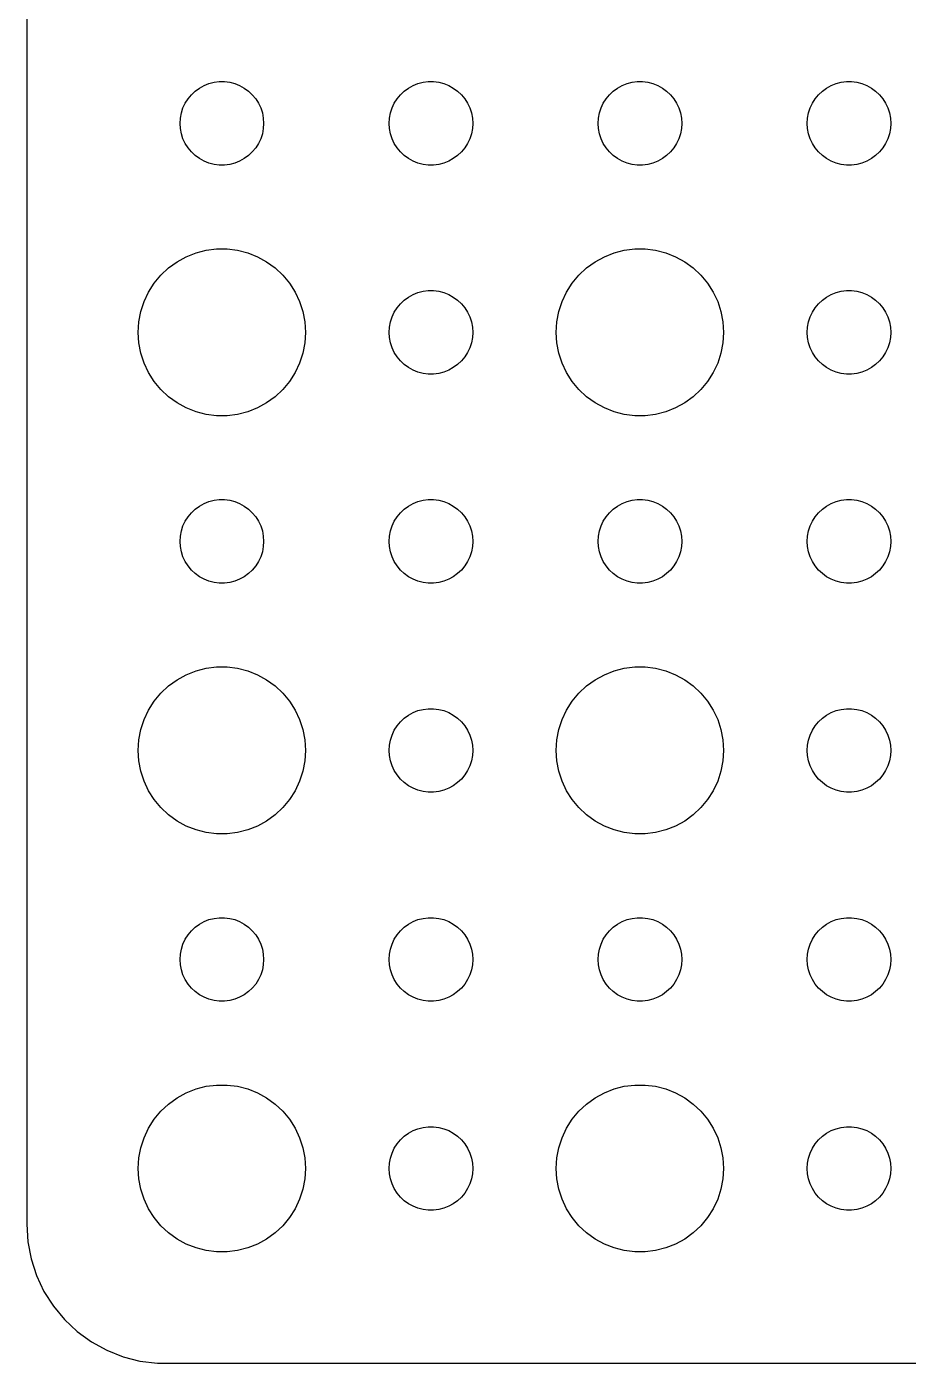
# Model space of a CAD drawing. Header units: metres. Extents: x -134 to 134, y 518 to 1078.
# Drawn here: x -134.5 to -102.87, y 860.01 to 907.97 of the extents above; entities that cross this region are included whole.
import ezdxf

# ---------------------------------------------------------------- set-up
doc = ezdxf.new("R2010")
doc.units = ezdxf.units.M

msp = doc.modelspace()

# ---------------------------------------------------------------- linework, layer by layer
for p, q in [((-134.5, 959), (-134.5, 865)), ((-128.139, 905.857), (-127.964, 905.927)), ((-127.964, 905.927), (-127.781, 905.973)), ((-127.781, 905.973), (-127.594, 905.997)), ((-127.594, 905.997), (-127.406, 905.997)), ((-127.406, 905.997), (-127.219, 905.973)), ((-127.219, 905.973), (-127.036, 905.927)), ((-127.036, 905.927), (-126.861, 905.857)), ((-120.639, 905.857), (-120.464, 905.927)), ((-120.464, 905.927), (-120.281, 905.973)), ((-120.281, 905.973), (-120.094, 905.997)), ((-120.094, 905.997), (-119.906, 905.997)), ((-119.906, 905.997), (-119.719, 905.973)), ((-119.719, 905.973), (-119.536, 905.927)), ((-119.536, 905.927), (-119.361, 905.857)), ((-113.139, 905.857), (-112.964, 905.927)), ((-112.964, 905.927), (-112.781, 905.973)), ((-112.781, 905.973), (-112.594, 905.997)), ((-112.594, 905.997), (-112.406, 905.997)), ((-112.406, 905.997), (-112.219, 905.973)), ((-112.219, 905.973), (-112.036, 905.927)), ((-112.036, 905.927), (-111.861, 905.857)), ((-105.639, 905.857), (-105.464, 905.927)), ((-105.464, 905.927), (-105.281, 905.973)), ((-105.281, 905.973), (-105.094, 905.997)), ((-105.094, 905.997), (-104.906, 905.997)), ((-104.906, 905.997), (-104.719, 905.973)), ((-104.719, 905.973), (-104.536, 905.927)), ((-104.536, 905.927), (-104.361, 905.857)), ((-128.714, 905.382), (-128.593, 905.527)), ((-128.593, 905.527), (-128.456, 905.656)), ((-128.456, 905.656), (-128.304, 905.766)), ((-128.304, 905.766), (-128.139, 905.857)), ((-126.861, 905.857), (-126.696, 905.766)), ((-126.696, 905.766), (-126.544, 905.656)), ((-126.544, 905.656), (-126.407, 905.527)), ((-126.407, 905.527), (-126.286, 905.382)), ((-121.214, 905.382), (-121.093, 905.527)), ((-121.093, 905.527), (-120.956, 905.656)), ((-120.956, 905.656), (-120.804, 905.766)), ((-120.804, 905.766), (-120.639, 905.857)), ((-119.361, 905.857), (-119.196, 905.766)), ((-119.196, 905.766), (-119.044, 905.656)), ((-119.044, 905.656), (-118.907, 905.527)), ((-118.907, 905.527), (-118.786, 905.382)), ((-113.714, 905.382), (-113.593, 905.527)), ((-113.593, 905.527), (-113.456, 905.656)), ((-113.456, 905.656), (-113.304, 905.766)), ((-113.304, 905.766), (-113.139, 905.857)), ((-111.861, 905.857), (-111.696, 905.766)), ((-111.696, 905.766), (-111.544, 905.656)), ((-111.544, 905.656), (-111.407, 905.527)), ((-111.407, 905.527), (-111.286, 905.382)), ((-106.214, 905.382), (-106.093, 905.527)), ((-106.093, 905.527), (-105.956, 905.656)), ((-105.956, 905.656), (-105.804, 905.766)), ((-105.804, 905.766), (-105.639, 905.857)), ((-104.361, 905.857), (-104.196, 905.766)), ((-104.196, 905.766), (-104.044, 905.656)), ((-104.044, 905.656), (-103.907, 905.527)), ((-103.907, 905.527), (-103.786, 905.382)), ((-128.953, 904.873), (-128.895, 905.052)), ((-128.895, 905.052), (-128.814, 905.223)), ((-128.814, 905.223), (-128.714, 905.382)), ((-126.286, 905.382), (-126.186, 905.223)), ((-126.186, 905.223), (-126.105, 905.052)), ((-126.105, 905.052), (-126.047, 904.873)), ((-121.453, 904.873), (-121.395, 905.052)), ((-121.395, 905.052), (-121.314, 905.223)), ((-121.314, 905.223), (-121.214, 905.382)), ((-118.786, 905.382), (-118.686, 905.223)), ((-118.686, 905.223), (-118.605, 905.052)), ((-118.605, 905.052), (-118.547, 904.873)), ((-113.953, 904.873), (-113.895, 905.052)), ((-113.895, 905.052), (-113.814, 905.223)), ((-113.814, 905.223), (-113.714, 905.382)), ((-111.286, 905.382), (-111.186, 905.223)), ((-111.186, 905.223), (-111.105, 905.052)), ((-111.105, 905.052), (-111.047, 904.873)), ((-106.453, 904.873), (-106.395, 905.052)), ((-106.395, 905.052), (-106.314, 905.223)), ((-106.314, 905.223), (-106.214, 905.382)), ((-103.786, 905.382), (-103.686, 905.223)), ((-103.686, 905.223), (-103.605, 905.052)), ((-103.605, 905.052), (-103.547, 904.873)), ((-129, 904.5), (-128.988, 904.688)), ((-128.988, 904.312), (-129, 904.5)), ((-128.988, 904.688), (-128.953, 904.873)), ((-126.047, 904.873), (-126.012, 904.688)), ((-126.012, 904.688), (-126, 904.5)), ((-126, 904.5), (-126.012, 904.312)), ((-121.5, 904.5), (-121.488, 904.688)), ((-121.488, 904.312), (-121.5, 904.5)), ((-121.488, 904.688), (-121.453, 904.873)), ((-118.547, 904.873), (-118.512, 904.688)), ((-118.512, 904.688), (-118.5, 904.5)), ((-118.5, 904.5), (-118.512, 904.312)), ((-114, 904.5), (-113.988, 904.688)), ((-113.988, 904.312), (-114, 904.5)), ((-113.988, 904.688), (-113.953, 904.873)), ((-111.047, 904.873), (-111.012, 904.688)), ((-111.012, 904.688), (-111, 904.5)), ((-111, 904.5), (-111.012, 904.312)), ((-106.5, 904.5), (-106.488, 904.688)), ((-106.488, 904.312), (-106.5, 904.5)), ((-106.488, 904.688), (-106.453, 904.873)), ((-103.547, 904.873), (-103.512, 904.688)), ((-103.512, 904.688), (-103.5, 904.5)), ((-103.5, 904.5), (-103.512, 904.312)), ((-128.953, 904.127), (-128.988, 904.312)), ((-128.895, 903.948), (-128.953, 904.127)), ((-126.047, 904.127), (-126.105, 903.948)), ((-126.012, 904.312), (-126.047, 904.127)), ((-121.453, 904.127), (-121.488, 904.312)), ((-121.395, 903.948), (-121.453, 904.127)), ((-118.547, 904.127), (-118.605, 903.948)), ((-118.512, 904.312), (-118.547, 904.127)), ((-113.953, 904.127), (-113.988, 904.312)), ((-113.895, 903.948), (-113.953, 904.127)), ((-111.047, 904.127), (-111.105, 903.948)), ((-111.012, 904.312), (-111.047, 904.127)), ((-106.453, 904.127), (-106.488, 904.312)), ((-106.395, 903.948), (-106.453, 904.127)), ((-103.547, 904.127), (-103.605, 903.948)), ((-103.512, 904.312), (-103.547, 904.127)), ((-128.814, 903.777), (-128.895, 903.948)), ((-128.714, 903.618), (-128.814, 903.777)), ((-128.593, 903.473), (-128.714, 903.618)), ((-126.286, 903.618), (-126.407, 903.473)), ((-126.186, 903.777), (-126.286, 903.618)), ((-126.105, 903.948), (-126.186, 903.777)), ((-121.314, 903.777), (-121.395, 903.948)), ((-121.214, 903.618), (-121.314, 903.777)), ((-121.093, 903.473), (-121.214, 903.618)), ((-118.786, 903.618), (-118.907, 903.473)), ((-118.686, 903.777), (-118.786, 903.618)), ((-118.605, 903.948), (-118.686, 903.777)), ((-113.814, 903.777), (-113.895, 903.948)), ((-113.714, 903.618), (-113.814, 903.777)), ((-113.593, 903.473), (-113.714, 903.618)), ((-111.286, 903.618), (-111.407, 903.473)), ((-111.186, 903.777), (-111.286, 903.618)), ((-111.105, 903.948), (-111.186, 903.777)), ((-106.314, 903.777), (-106.395, 903.948)), ((-106.214, 903.618), (-106.314, 903.777)), ((-106.093, 903.473), (-106.214, 903.618)), ((-103.786, 903.618), (-103.907, 903.473)), ((-103.686, 903.777), (-103.786, 903.618)), ((-103.605, 903.948), (-103.686, 903.777)), ((-128.456, 903.344), (-128.593, 903.473)), ((-128.304, 903.234), (-128.456, 903.344)), ((-128.139, 903.143), (-128.304, 903.234)), ((-127.964, 903.073), (-128.139, 903.143)), ((-127.781, 903.027), (-127.964, 903.073)), ((-127.594, 903.003), (-127.781, 903.027)), ((-127.219, 903.027), (-127.406, 903.003)), ((-127.036, 903.073), (-127.219, 903.027)), ((-126.861, 903.143), (-127.036, 903.073)), ((-126.696, 903.234), (-126.861, 903.143)), ((-126.544, 903.344), (-126.696, 903.234)), ((-126.407, 903.473), (-126.544, 903.344)), ((-120.956, 903.344), (-121.093, 903.473)), ((-120.804, 903.234), (-120.956, 903.344)), ((-120.639, 903.143), (-120.804, 903.234)), ((-120.464, 903.073), (-120.639, 903.143)), ((-120.281, 903.027), (-120.464, 903.073)), ((-120.094, 903.003), (-120.281, 903.027)), ((-119.719, 903.027), (-119.906, 903.003)), ((-119.536, 903.073), (-119.719, 903.027)), ((-119.361, 903.143), (-119.536, 903.073)), ((-119.196, 903.234), (-119.361, 903.143)), ((-119.044, 903.344), (-119.196, 903.234)), ((-118.907, 903.473), (-119.044, 903.344)), ((-113.456, 903.344), (-113.593, 903.473)), ((-113.304, 903.234), (-113.456, 903.344)), ((-113.139, 903.143), (-113.304, 903.234)), ((-112.964, 903.073), (-113.139, 903.143)), ((-112.781, 903.027), (-112.964, 903.073)), ((-112.594, 903.003), (-112.781, 903.027)), ((-112.219, 903.027), (-112.406, 903.003)), ((-112.036, 903.073), (-112.219, 903.027)), ((-111.861, 903.143), (-112.036, 903.073)), ((-111.696, 903.234), (-111.861, 903.143)), ((-111.544, 903.344), (-111.696, 903.234)), ((-111.407, 903.473), (-111.544, 903.344)), ((-105.956, 903.344), (-106.093, 903.473)), ((-105.804, 903.234), (-105.956, 903.344)), ((-105.639, 903.143), (-105.804, 903.234)), ((-105.464, 903.073), (-105.639, 903.143)), ((-105.281, 903.027), (-105.464, 903.073)), ((-105.094, 903.003), (-105.281, 903.027)), ((-104.719, 903.027), (-104.906, 903.003)), ((-104.536, 903.073), (-104.719, 903.027)), ((-104.361, 903.143), (-104.536, 903.073)), ((-104.196, 903.234), (-104.361, 903.143)), ((-104.044, 903.344), (-104.196, 903.234)), ((-103.907, 903.473), (-104.044, 903.344)), ((-127.406, 903.003), (-127.594, 903.003)), ((-119.906, 903.003), (-120.094, 903.003)), ((-112.406, 903.003), (-112.594, 903.003)), ((-104.906, 903.003), (-105.094, 903.003)), ((-129.107, 899.533), (-128.777, 899.714)), ((-128.777, 899.714), (-128.427, 899.853)), ((-128.427, 899.853), (-128.062, 899.947)), ((-128.062, 899.947), (-127.688, 899.994)), ((-127.688, 899.994), (-127.312, 899.994)), ((-127.312, 899.994), (-126.938, 899.947)), ((-126.938, 899.947), (-126.573, 899.853)), ((-126.573, 899.853), (-126.223, 899.714)), ((-126.223, 899.714), (-125.893, 899.533)), ((-114.107, 899.533), (-113.777, 899.714)), ((-113.777, 899.714), (-113.427, 899.853)), ((-113.427, 899.853), (-113.062, 899.947)), ((-113.062, 899.947), (-112.688, 899.994)), ((-112.688, 899.994), (-112.312, 899.994)), ((-112.312, 899.994), (-111.938, 899.947)), ((-111.938, 899.947), (-111.573, 899.853)), ((-111.573, 899.853), (-111.223, 899.714)), ((-111.223, 899.714), (-110.893, 899.533)), ((-129.687, 899.054), (-129.412, 899.312)), ((-129.412, 899.312), (-129.107, 899.533)), ((-125.893, 899.533), (-125.588, 899.312)), ((-125.588, 899.312), (-125.313, 899.054)), ((-114.687, 899.054), (-114.412, 899.312)), ((-114.412, 899.312), (-114.107, 899.533)), ((-110.893, 899.533), (-110.588, 899.312)), ((-110.588, 899.312), (-110.313, 899.054)), ((-130.129, 898.445), (-129.927, 898.763)), ((-129.927, 898.763), (-129.687, 899.054)), ((-125.313, 899.054), (-125.073, 898.763)), ((-125.073, 898.763), (-124.871, 898.445)), ((-115.129, 898.445), (-114.927, 898.763)), ((-114.927, 898.763), (-114.687, 899.054)), ((-110.313, 899.054), (-110.073, 898.763)), ((-110.073, 898.763), (-109.871, 898.445)), ((-130.289, 898.104), (-130.129, 898.445)), ((-124.871, 898.445), (-124.711, 898.104)), ((-120.956, 898.156), (-120.804, 898.266)), ((-120.804, 898.266), (-120.639, 898.357)), ((-120.639, 898.357), (-120.464, 898.427)), ((-120.464, 898.427), (-120.281, 898.473)), ((-120.281, 898.473), (-120.094, 898.497)), ((-120.094, 898.497), (-119.906, 898.497)), ((-119.906, 898.497), (-119.719, 898.473)), ((-119.719, 898.473), (-119.536, 898.427)), ((-119.536, 898.427), (-119.361, 898.357)), ((-119.361, 898.357), (-119.196, 898.266)), ((-119.196, 898.266), (-119.044, 898.156)), ((-115.289, 898.104), (-115.129, 898.445)), ((-109.871, 898.445), (-109.711, 898.104)), ((-105.956, 898.156), (-105.804, 898.266)), ((-105.804, 898.266), (-105.639, 898.357)), ((-105.639, 898.357), (-105.464, 898.427)), ((-105.464, 898.427), (-105.281, 898.473)), ((-105.281, 898.473), (-105.094, 898.497)), ((-105.094, 898.497), (-104.906, 898.497)), ((-104.906, 898.497), (-104.719, 898.473)), ((-104.719, 898.473), (-104.536, 898.427)), ((-104.536, 898.427), (-104.361, 898.357)), ((-104.361, 898.357), (-104.196, 898.266)), ((-104.196, 898.266), (-104.044, 898.156)), ((-130.476, 897.376), (-130.406, 897.746)), ((-130.406, 897.746), (-130.289, 898.104)), ((-124.711, 898.104), (-124.594, 897.746)), ((-124.594, 897.746), (-124.524, 897.376)), ((-121.314, 897.723), (-121.214, 897.882)), ((-121.214, 897.882), (-121.093, 898.027)), ((-121.093, 898.027), (-120.956, 898.156)), ((-119.044, 898.156), (-118.907, 898.027)), ((-118.907, 898.027), (-118.786, 897.882)), ((-118.786, 897.882), (-118.686, 897.723)), ((-115.476, 897.376), (-115.406, 897.746)), ((-115.406, 897.746), (-115.289, 898.104)), ((-109.711, 898.104), (-109.594, 897.746)), ((-109.594, 897.746), (-109.524, 897.376)), ((-106.314, 897.723), (-106.214, 897.882)), ((-106.214, 897.882), (-106.093, 898.027)), ((-106.093, 898.027), (-105.956, 898.156)), ((-104.044, 898.156), (-103.907, 898.027)), ((-103.907, 898.027), (-103.786, 897.882)), ((-103.786, 897.882), (-103.686, 897.723)), ((-130.5, 897), (-130.476, 897.376)), ((-124.524, 897.376), (-124.5, 897)), ((-121.488, 897.188), (-121.453, 897.373)), ((-121.453, 897.373), (-121.395, 897.552)), ((-121.395, 897.552), (-121.314, 897.723)), ((-118.686, 897.723), (-118.605, 897.552)), ((-118.605, 897.552), (-118.547, 897.373)), ((-118.547, 897.373), (-118.512, 897.188)), ((-115.5, 897), (-115.476, 897.376)), ((-109.524, 897.376), (-109.5, 897)), ((-106.488, 897.188), (-106.453, 897.373)), ((-106.453, 897.373), (-106.395, 897.552)), ((-106.395, 897.552), (-106.314, 897.723)), ((-103.686, 897.723), (-103.605, 897.552)), ((-103.605, 897.552), (-103.547, 897.373)), ((-103.547, 897.373), (-103.512, 897.188)), ((-130.476, 896.624), (-130.5, 897)), ((-124.5, 897), (-124.524, 896.624)), ((-121.5, 897), (-121.488, 897.188)), ((-121.488, 896.812), (-121.5, 897)), ((-121.453, 896.627), (-121.488, 896.812)), ((-118.512, 896.812), (-118.547, 896.627)), ((-118.512, 897.188), (-118.5, 897)), ((-118.5, 897), (-118.512, 896.812)), ((-115.476, 896.624), (-115.5, 897)), ((-109.5, 897), (-109.524, 896.624)), ((-106.5, 897), (-106.488, 897.188)), ((-106.488, 896.812), (-106.5, 897)), ((-106.453, 896.627), (-106.488, 896.812)), ((-103.512, 896.812), (-103.547, 896.627)), ((-103.512, 897.188), (-103.5, 897)), ((-103.5, 897), (-103.512, 896.812)), ((-130.406, 896.254), (-130.476, 896.624)), ((-124.524, 896.624), (-124.594, 896.254)), ((-121.395, 896.448), (-121.453, 896.627)), ((-121.314, 896.277), (-121.395, 896.448)), ((-118.605, 896.448), (-118.686, 896.277)), ((-118.547, 896.627), (-118.605, 896.448)), ((-115.406, 896.254), (-115.476, 896.624)), ((-109.524, 896.624), (-109.594, 896.254)), ((-106.395, 896.448), (-106.453, 896.627)), ((-106.314, 896.277), (-106.395, 896.448)), ((-103.605, 896.448), (-103.686, 896.277)), ((-103.547, 896.627), (-103.605, 896.448)), ((-130.289, 895.896), (-130.406, 896.254)), ((-130.129, 895.555), (-130.289, 895.896)), ((-124.711, 895.896), (-124.871, 895.555)), ((-124.594, 896.254), (-124.711, 895.896)), ((-121.214, 896.118), (-121.314, 896.277)), ((-121.093, 895.973), (-121.214, 896.118)), ((-120.956, 895.844), (-121.093, 895.973)), ((-120.804, 895.734), (-120.956, 895.844)), ((-119.044, 895.844), (-119.196, 895.734)), ((-118.907, 895.973), (-119.044, 895.844)), ((-118.786, 896.118), (-118.907, 895.973)), ((-118.686, 896.277), (-118.786, 896.118)), ((-115.289, 895.896), (-115.406, 896.254)), ((-115.129, 895.555), (-115.289, 895.896)), ((-109.711, 895.896), (-109.871, 895.555)), ((-109.594, 896.254), (-109.711, 895.896)), ((-106.214, 896.118), (-106.314, 896.277)), ((-106.093, 895.973), (-106.214, 896.118)), ((-105.956, 895.844), (-106.093, 895.973)), ((-105.804, 895.734), (-105.956, 895.844)), ((-104.044, 895.844), (-104.196, 895.734)), ((-103.907, 895.973), (-104.044, 895.844)), ((-103.786, 896.118), (-103.907, 895.973)), ((-103.686, 896.277), (-103.786, 896.118)), ((-129.927, 895.237), (-130.129, 895.555)), ((-124.871, 895.555), (-125.073, 895.237)), ((-120.639, 895.643), (-120.804, 895.734)), ((-120.464, 895.573), (-120.639, 895.643)), ((-120.281, 895.527), (-120.464, 895.573)), ((-120.094, 895.503), (-120.281, 895.527)), ((-119.906, 895.503), (-120.094, 895.503)), ((-119.719, 895.527), (-119.906, 895.503)), ((-119.536, 895.573), (-119.719, 895.527)), ((-119.361, 895.643), (-119.536, 895.573)), ((-119.196, 895.734), (-119.361, 895.643)), ((-114.927, 895.237), (-115.129, 895.555)), ((-109.871, 895.555), (-110.073, 895.237)), ((-105.639, 895.643), (-105.804, 895.734)), ((-105.464, 895.573), (-105.639, 895.643)), ((-105.281, 895.527), (-105.464, 895.573)), ((-105.094, 895.503), (-105.281, 895.527)), ((-104.906, 895.503), (-105.094, 895.503)), ((-104.719, 895.527), (-104.906, 895.503)), ((-104.536, 895.573), (-104.719, 895.527)), ((-104.361, 895.643), (-104.536, 895.573)), ((-104.196, 895.734), (-104.361, 895.643)), ((-129.687, 894.946), (-129.927, 895.237)), ((-129.412, 894.688), (-129.687, 894.946)), ((-125.313, 894.946), (-125.588, 894.688)), ((-125.073, 895.237), (-125.313, 894.946)), ((-114.687, 894.946), (-114.927, 895.237)), ((-114.412, 894.688), (-114.687, 894.946)), ((-110.313, 894.946), (-110.588, 894.688)), ((-110.073, 895.237), (-110.313, 894.946)), ((-129.107, 894.467), (-129.412, 894.688)), ((-128.777, 894.286), (-129.107, 894.467)), ((-125.893, 894.467), (-126.223, 894.286)), ((-125.588, 894.688), (-125.893, 894.467)), ((-114.107, 894.467), (-114.412, 894.688)), ((-113.777, 894.286), (-114.107, 894.467)), ((-110.893, 894.467), (-111.223, 894.286)), ((-110.588, 894.688), (-110.893, 894.467)), ((-128.427, 894.147), (-128.777, 894.286)), ((-128.062, 894.053), (-128.427, 894.147)), ((-127.688, 894.006), (-128.062, 894.053)), ((-127.312, 894.006), (-127.688, 894.006)), ((-126.938, 894.053), (-127.312, 894.006)), ((-126.573, 894.147), (-126.938, 894.053)), ((-126.223, 894.286), (-126.573, 894.147)), ((-113.427, 894.147), (-113.777, 894.286)), ((-113.062, 894.053), (-113.427, 894.147)), ((-112.688, 894.006), (-113.062, 894.053)), ((-112.312, 894.006), (-112.688, 894.006)), ((-111.938, 894.053), (-112.312, 894.006)), ((-111.573, 894.147), (-111.938, 894.053)), ((-111.223, 894.286), (-111.573, 894.147)), ((-128.593, 890.527), (-128.456, 890.656)), ((-128.456, 890.656), (-128.304, 890.766)), ((-128.304, 890.766), (-128.139, 890.857)), ((-128.139, 890.857), (-127.964, 890.927)), ((-127.964, 890.927), (-127.781, 890.973)), ((-127.781, 890.973), (-127.594, 890.997)), ((-127.594, 890.997), (-127.406, 890.997)), ((-127.406, 890.997), (-127.219, 890.973)), ((-127.219, 890.973), (-127.036, 890.927)), ((-127.036, 890.927), (-126.861, 890.857)), ((-126.861, 890.857), (-126.696, 890.766)), ((-126.696, 890.766), (-126.544, 890.656)), ((-126.544, 890.656), (-126.407, 890.527)), ((-121.093, 890.527), (-120.956, 890.656)), ((-120.956, 890.656), (-120.804, 890.766)), ((-120.804, 890.766), (-120.639, 890.857)), ((-120.639, 890.857), (-120.464, 890.927)), ((-120.464, 890.927), (-120.281, 890.973)), ((-120.281, 890.973), (-120.094, 890.997)), ((-120.094, 890.997), (-119.906, 890.997)), ((-119.906, 890.997), (-119.719, 890.973)), ((-119.719, 890.973), (-119.536, 890.927)), ((-119.536, 890.927), (-119.361, 890.857)), ((-119.361, 890.857), (-119.196, 890.766)), ((-119.196, 890.766), (-119.044, 890.656)), ((-119.044, 890.656), (-118.907, 890.527)), ((-113.593, 890.527), (-113.456, 890.656)), ((-113.456, 890.656), (-113.304, 890.766)), ((-113.304, 890.766), (-113.139, 890.857)), ((-113.139, 890.857), (-112.964, 890.927)), ((-112.964, 890.927), (-112.781, 890.973)), ((-112.781, 890.973), (-112.594, 890.997)), ((-112.594, 890.997), (-112.406, 890.997)), ((-112.406, 890.997), (-112.219, 890.973)), ((-112.219, 890.973), (-112.036, 890.927)), ((-112.036, 890.927), (-111.861, 890.857)), ((-111.861, 890.857), (-111.696, 890.766)), ((-111.696, 890.766), (-111.544, 890.656)), ((-111.544, 890.656), (-111.407, 890.527)), ((-106.093, 890.527), (-105.956, 890.656)), ((-105.956, 890.656), (-105.804, 890.766)), ((-105.804, 890.766), (-105.639, 890.857)), ((-105.639, 890.857), (-105.464, 890.927)), ((-105.464, 890.927), (-105.281, 890.973)), ((-105.281, 890.973), (-105.094, 890.997)), ((-105.094, 890.997), (-104.906, 890.997)), ((-104.906, 890.997), (-104.719, 890.973)), ((-104.719, 890.973), (-104.536, 890.927)), ((-104.536, 890.927), (-104.361, 890.857)), ((-104.361, 890.857), (-104.196, 890.766)), ((-104.196, 890.766), (-104.044, 890.656)), ((-104.044, 890.656), (-103.907, 890.527)), ((-128.895, 890.052), (-128.814, 890.223)), ((-128.814, 890.223), (-128.714, 890.382)), ((-128.714, 890.382), (-128.593, 890.527)), ((-126.407, 890.527), (-126.286, 890.382)), ((-126.286, 890.382), (-126.186, 890.223)), ((-126.186, 890.223), (-126.105, 890.052)), ((-121.395, 890.052), (-121.314, 890.223)), ((-121.314, 890.223), (-121.214, 890.382)), ((-121.214, 890.382), (-121.093, 890.527)), ((-118.907, 890.527), (-118.786, 890.382)), ((-118.786, 890.382), (-118.686, 890.223)), ((-118.686, 890.223), (-118.605, 890.052)), ((-113.895, 890.052), (-113.814, 890.223)), ((-113.814, 890.223), (-113.714, 890.382)), ((-113.714, 890.382), (-113.593, 890.527)), ((-111.407, 890.527), (-111.286, 890.382)), ((-111.286, 890.382), (-111.186, 890.223)), ((-111.186, 890.223), (-111.105, 890.052)), ((-106.395, 890.052), (-106.314, 890.223)), ((-106.314, 890.223), (-106.214, 890.382)), ((-106.214, 890.382), (-106.093, 890.527)), ((-103.907, 890.527), (-103.786, 890.382)), ((-103.786, 890.382), (-103.686, 890.223)), ((-103.686, 890.223), (-103.605, 890.052)), ((-129, 889.5), (-128.988, 889.688)), ((-128.988, 889.688), (-128.953, 889.873)), ((-128.953, 889.873), (-128.895, 890.052)), ((-126.105, 890.052), (-126.047, 889.873)), ((-126.047, 889.873), (-126.012, 889.688)), ((-126.012, 889.688), (-126, 889.5)), ((-121.5, 889.5), (-121.488, 889.688)), ((-121.488, 889.688), (-121.453, 889.873)), ((-121.453, 889.873), (-121.395, 890.052)), ((-118.605, 890.052), (-118.547, 889.873)), ((-118.547, 889.873), (-118.512, 889.688)), ((-118.512, 889.688), (-118.5, 889.5)), ((-114, 889.5), (-113.988, 889.688)), ((-113.988, 889.688), (-113.953, 889.873)), ((-113.953, 889.873), (-113.895, 890.052)), ((-111.105, 890.052), (-111.047, 889.873)), ((-111.047, 889.873), (-111.012, 889.688)), ((-111.012, 889.688), (-111, 889.5)), ((-106.5, 889.5), (-106.488, 889.688)), ((-106.488, 889.688), (-106.453, 889.873)), ((-106.453, 889.873), (-106.395, 890.052)), ((-103.605, 890.052), (-103.547, 889.873)), ((-103.547, 889.873), (-103.512, 889.688)), ((-103.512, 889.688), (-103.5, 889.5)), ((-128.988, 889.312), (-129, 889.5)), ((-128.953, 889.127), (-128.988, 889.312)), ((-128.895, 888.948), (-128.953, 889.127)), ((-126.047, 889.127), (-126.105, 888.948)), ((-126.012, 889.312), (-126.047, 889.127)), ((-126, 889.5), (-126.012, 889.312)), ((-121.488, 889.312), (-121.5, 889.5)), ((-121.453, 889.127), (-121.488, 889.312)), ((-121.395, 888.948), (-121.453, 889.127)), ((-118.547, 889.127), (-118.605, 888.948)), ((-118.512, 889.312), (-118.547, 889.127)), ((-118.5, 889.5), (-118.512, 889.312)), ((-113.988, 889.312), (-114, 889.5)), ((-113.953, 889.127), (-113.988, 889.312)), ((-113.895, 888.948), (-113.953, 889.127)), ((-111.047, 889.127), (-111.105, 888.948)), ((-111.012, 889.312), (-111.047, 889.127)), ((-111, 889.5), (-111.012, 889.312)), ((-106.488, 889.312), (-106.5, 889.5)), ((-106.453, 889.127), (-106.488, 889.312)), ((-106.395, 888.948), (-106.453, 889.127)), ((-103.547, 889.127), (-103.605, 888.948)), ((-103.512, 889.312), (-103.547, 889.127)), ((-103.5, 889.5), (-103.512, 889.312)), ((-128.814, 888.777), (-128.895, 888.948)), ((-128.714, 888.618), (-128.814, 888.777)), ((-126.186, 888.777), (-126.286, 888.618)), ((-126.105, 888.948), (-126.186, 888.777)), ((-121.314, 888.777), (-121.395, 888.948)), ((-121.214, 888.618), (-121.314, 888.777)), ((-118.686, 888.777), (-118.786, 888.618)), ((-118.605, 888.948), (-118.686, 888.777)), ((-113.814, 888.777), (-113.895, 888.948)), ((-113.714, 888.618), (-113.814, 888.777)), ((-111.186, 888.777), (-111.286, 888.618)), ((-111.105, 888.948), (-111.186, 888.777)), ((-106.314, 888.777), (-106.395, 888.948)), ((-106.214, 888.618), (-106.314, 888.777)), ((-103.686, 888.777), (-103.786, 888.618)), ((-103.605, 888.948), (-103.686, 888.777)), ((-128.593, 888.473), (-128.714, 888.618)), ((-128.456, 888.344), (-128.593, 888.473)), ((-128.304, 888.234), (-128.456, 888.344)), ((-128.139, 888.143), (-128.304, 888.234)), ((-126.696, 888.234), (-126.861, 888.143)), ((-126.544, 888.344), (-126.696, 888.234)), ((-126.407, 888.473), (-126.544, 888.344)), ((-126.286, 888.618), (-126.407, 888.473)), ((-121.093, 888.473), (-121.214, 888.618)), ((-120.956, 888.344), (-121.093, 888.473)), ((-120.804, 888.234), (-120.956, 888.344)), ((-120.639, 888.143), (-120.804, 888.234)), ((-119.196, 888.234), (-119.361, 888.143)), ((-119.044, 888.344), (-119.196, 888.234)), ((-118.907, 888.473), (-119.044, 888.344)), ((-118.786, 888.618), (-118.907, 888.473)), ((-113.593, 888.473), (-113.714, 888.618)), ((-113.456, 888.344), (-113.593, 888.473)), ((-113.304, 888.234), (-113.456, 888.344)), ((-113.139, 888.143), (-113.304, 888.234)), ((-111.696, 888.234), (-111.861, 888.143)), ((-111.544, 888.344), (-111.696, 888.234)), ((-111.407, 888.473), (-111.544, 888.344)), ((-111.286, 888.618), (-111.407, 888.473)), ((-106.093, 888.473), (-106.214, 888.618)), ((-105.956, 888.344), (-106.093, 888.473)), ((-105.804, 888.234), (-105.956, 888.344)), ((-105.639, 888.143), (-105.804, 888.234)), ((-104.196, 888.234), (-104.361, 888.143)), ((-104.044, 888.344), (-104.196, 888.234)), ((-103.907, 888.473), (-104.044, 888.344)), ((-103.786, 888.618), (-103.907, 888.473)), ((-127.964, 888.073), (-128.139, 888.143)), ((-127.781, 888.027), (-127.964, 888.073)), ((-127.594, 888.003), (-127.781, 888.027)), ((-127.406, 888.003), (-127.594, 888.003)), ((-127.219, 888.027), (-127.406, 888.003)), ((-127.036, 888.073), (-127.219, 888.027)), ((-126.861, 888.143), (-127.036, 888.073)), ((-120.464, 888.073), (-120.639, 888.143)), ((-120.281, 888.027), (-120.464, 888.073)), ((-120.094, 888.003), (-120.281, 888.027)), ((-119.906, 888.003), (-120.094, 888.003)), ((-119.719, 888.027), (-119.906, 888.003)), ((-119.536, 888.073), (-119.719, 888.027)), ((-119.361, 888.143), (-119.536, 888.073)), ((-112.964, 888.073), (-113.139, 888.143)), ((-112.781, 888.027), (-112.964, 888.073)), ((-112.594, 888.003), (-112.781, 888.027)), ((-112.406, 888.003), (-112.594, 888.003)), ((-112.219, 888.027), (-112.406, 888.003)), ((-112.036, 888.073), (-112.219, 888.027)), ((-111.861, 888.143), (-112.036, 888.073)), ((-105.464, 888.073), (-105.639, 888.143)), ((-105.281, 888.027), (-105.464, 888.073)), ((-105.094, 888.003), (-105.281, 888.027)), ((-104.906, 888.003), (-105.094, 888.003)), ((-104.719, 888.027), (-104.906, 888.003)), ((-104.536, 888.073), (-104.719, 888.027)), ((-104.361, 888.143), (-104.536, 888.073)), ((-128.777, 884.714), (-128.427, 884.853)), ((-128.427, 884.853), (-128.062, 884.947)), ((-128.062, 884.947), (-127.688, 884.994)), ((-127.688, 884.994), (-127.312, 884.994)), ((-127.312, 884.994), (-126.938, 884.947)), ((-126.938, 884.947), (-126.573, 884.853)), ((-126.573, 884.853), (-126.223, 884.714)), ((-113.777, 884.714), (-113.427, 884.853)), ((-113.427, 884.853), (-113.062, 884.947)), ((-113.062, 884.947), (-112.688, 884.994)), ((-112.688, 884.994), (-112.312, 884.994)), ((-112.312, 884.994), (-111.938, 884.947)), ((-111.938, 884.947), (-111.573, 884.853)), ((-111.573, 884.853), (-111.223, 884.714)), ((-129.412, 884.312), (-129.107, 884.533)), ((-129.107, 884.533), (-128.777, 884.714)), ((-126.223, 884.714), (-125.893, 884.533)), ((-125.893, 884.533), (-125.588, 884.312)), ((-114.412, 884.312), (-114.107, 884.533)), ((-114.107, 884.533), (-113.777, 884.714)), ((-111.223, 884.714), (-110.893, 884.533)), ((-110.893, 884.533), (-110.588, 884.312)), ((-129.927, 883.763), (-129.687, 884.054)), ((-129.687, 884.054), (-129.412, 884.312)), ((-125.588, 884.312), (-125.313, 884.054)), ((-125.313, 884.054), (-125.073, 883.763)), ((-114.927, 883.763), (-114.687, 884.054)), ((-114.687, 884.054), (-114.412, 884.312)), ((-110.588, 884.312), (-110.313, 884.054)), ((-110.313, 884.054), (-110.073, 883.763)), ((-130.289, 883.104), (-130.129, 883.445)), ((-130.129, 883.445), (-129.927, 883.763)), ((-125.073, 883.763), (-124.871, 883.445)), ((-124.871, 883.445), (-124.711, 883.104)), ((-120.804, 883.266), (-120.639, 883.357)), ((-120.639, 883.357), (-120.464, 883.427)), ((-120.464, 883.427), (-120.281, 883.473)), ((-120.281, 883.473), (-120.094, 883.497)), ((-120.094, 883.497), (-119.906, 883.497)), ((-119.906, 883.497), (-119.719, 883.473)), ((-119.719, 883.473), (-119.536, 883.427)), ((-119.536, 883.427), (-119.361, 883.357)), ((-119.361, 883.357), (-119.196, 883.266)), ((-115.289, 883.104), (-115.129, 883.445)), ((-115.129, 883.445), (-114.927, 883.763)), ((-110.073, 883.763), (-109.871, 883.445)), ((-109.871, 883.445), (-109.711, 883.104)), ((-105.804, 883.266), (-105.639, 883.357)), ((-105.639, 883.357), (-105.464, 883.427)), ((-105.464, 883.427), (-105.281, 883.473)), ((-105.281, 883.473), (-105.094, 883.497)), ((-105.094, 883.497), (-104.906, 883.497)), ((-104.906, 883.497), (-104.719, 883.473)), ((-104.719, 883.473), (-104.536, 883.427)), ((-104.536, 883.427), (-104.361, 883.357)), ((-104.361, 883.357), (-104.196, 883.266)), ((-130.406, 882.746), (-130.289, 883.104)), ((-124.711, 883.104), (-124.594, 882.746)), ((-121.314, 882.723), (-121.214, 882.882)), ((-121.214, 882.882), (-121.093, 883.027)), ((-121.093, 883.027), (-120.956, 883.156)), ((-120.956, 883.156), (-120.804, 883.266)), ((-119.196, 883.266), (-119.044, 883.156)), ((-119.044, 883.156), (-118.907, 883.027)), ((-118.907, 883.027), (-118.786, 882.882)), ((-118.786, 882.882), (-118.686, 882.723)), ((-115.406, 882.746), (-115.289, 883.104)), ((-109.711, 883.104), (-109.594, 882.746)), ((-106.314, 882.723), (-106.214, 882.882)), ((-106.214, 882.882), (-106.093, 883.027)), ((-106.093, 883.027), (-105.956, 883.156)), ((-105.956, 883.156), (-105.804, 883.266)), ((-104.196, 883.266), (-104.044, 883.156)), ((-104.044, 883.156), (-103.907, 883.027)), ((-103.907, 883.027), (-103.786, 882.882)), ((-103.786, 882.882), (-103.686, 882.723)), ((-130.476, 882.376), (-130.406, 882.746)), ((-124.594, 882.746), (-124.524, 882.376)), ((-121.453, 882.373), (-121.395, 882.552)), ((-121.395, 882.552), (-121.314, 882.723)), ((-118.686, 882.723), (-118.605, 882.552)), ((-118.605, 882.552), (-118.547, 882.373)), ((-115.476, 882.376), (-115.406, 882.746)), ((-109.594, 882.746), (-109.524, 882.376)), ((-106.453, 882.373), (-106.395, 882.552)), ((-106.395, 882.552), (-106.314, 882.723)), ((-103.686, 882.723), (-103.605, 882.552)), ((-103.605, 882.552), (-103.547, 882.373)), ((-130.5, 882), (-130.476, 882.376)), ((-130.476, 881.624), (-130.5, 882)), ((-124.524, 882.376), (-124.5, 882)), ((-124.5, 882), (-124.524, 881.624)), ((-121.5, 882), (-121.488, 882.188)), ((-121.488, 881.812), (-121.5, 882)), ((-121.488, 882.188), (-121.453, 882.373)), ((-118.547, 882.373), (-118.512, 882.188)), ((-118.512, 882.188), (-118.5, 882)), ((-118.5, 882), (-118.512, 881.812)), ((-115.5, 882), (-115.476, 882.376)), ((-115.476, 881.624), (-115.5, 882)), ((-109.524, 882.376), (-109.5, 882)), ((-109.5, 882), (-109.524, 881.624)), ((-106.5, 882), (-106.488, 882.188)), ((-106.488, 881.812), (-106.5, 882)), ((-106.488, 882.188), (-106.453, 882.373)), ((-103.547, 882.373), (-103.512, 882.188)), ((-103.512, 882.188), (-103.5, 882)), ((-103.5, 882), (-103.512, 881.812)), ((-130.406, 881.254), (-130.476, 881.624)), ((-124.524, 881.624), (-124.594, 881.254)), ((-121.453, 881.627), (-121.488, 881.812)), ((-121.395, 881.448), (-121.453, 881.627)), ((-121.314, 881.277), (-121.395, 881.448)), ((-118.605, 881.448), (-118.686, 881.277)), ((-118.547, 881.627), (-118.605, 881.448)), ((-118.512, 881.812), (-118.547, 881.627)), ((-115.406, 881.254), (-115.476, 881.624)), ((-109.524, 881.624), (-109.594, 881.254)), ((-106.453, 881.627), (-106.488, 881.812)), ((-106.395, 881.448), (-106.453, 881.627)), ((-106.314, 881.277), (-106.395, 881.448)), ((-103.605, 881.448), (-103.686, 881.277)), ((-103.547, 881.627), (-103.605, 881.448)), ((-103.512, 881.812), (-103.547, 881.627)), ((-130.289, 880.896), (-130.406, 881.254)), ((-124.594, 881.254), (-124.711, 880.896)), ((-121.214, 881.118), (-121.314, 881.277)), ((-121.093, 880.973), (-121.214, 881.118)), ((-120.956, 880.844), (-121.093, 880.973)), ((-118.907, 880.973), (-119.044, 880.844)), ((-118.786, 881.118), (-118.907, 880.973)), ((-118.686, 881.277), (-118.786, 881.118)), ((-115.289, 880.896), (-115.406, 881.254)), ((-109.594, 881.254), (-109.711, 880.896)), ((-106.214, 881.118), (-106.314, 881.277)), ((-106.093, 880.973), (-106.214, 881.118)), ((-105.956, 880.844), (-106.093, 880.973)), ((-103.907, 880.973), (-104.044, 880.844)), ((-103.786, 881.118), (-103.907, 880.973)), ((-103.686, 881.277), (-103.786, 881.118)), ((-130.129, 880.555), (-130.289, 880.896)), ((-129.927, 880.237), (-130.129, 880.555)), ((-124.871, 880.555), (-125.073, 880.237)), ((-124.711, 880.896), (-124.871, 880.555)), ((-120.804, 880.734), (-120.956, 880.844)), ((-120.639, 880.643), (-120.804, 880.734)), ((-120.464, 880.573), (-120.639, 880.643)), ((-120.281, 880.527), (-120.464, 880.573)), ((-120.094, 880.503), (-120.281, 880.527)), ((-119.906, 880.503), (-120.094, 880.503)), ((-119.719, 880.527), (-119.906, 880.503)), ((-119.536, 880.573), (-119.719, 880.527)), ((-119.361, 880.643), (-119.536, 880.573)), ((-119.196, 880.734), (-119.361, 880.643)), ((-119.044, 880.844), (-119.196, 880.734)), ((-115.129, 880.555), (-115.289, 880.896)), ((-114.927, 880.237), (-115.129, 880.555)), ((-109.871, 880.555), (-110.073, 880.237)), ((-109.711, 880.896), (-109.871, 880.555)), ((-105.804, 880.734), (-105.956, 880.844)), ((-105.639, 880.643), (-105.804, 880.734)), ((-105.464, 880.573), (-105.639, 880.643)), ((-105.281, 880.527), (-105.464, 880.573)), ((-105.094, 880.503), (-105.281, 880.527)), ((-104.906, 880.503), (-105.094, 880.503)), ((-104.719, 880.527), (-104.906, 880.503)), ((-104.536, 880.573), (-104.719, 880.527)), ((-104.361, 880.643), (-104.536, 880.573)), ((-104.196, 880.734), (-104.361, 880.643)), ((-104.044, 880.844), (-104.196, 880.734)), ((-129.687, 879.946), (-129.927, 880.237)), ((-125.073, 880.237), (-125.313, 879.946)), ((-114.687, 879.946), (-114.927, 880.237)), ((-110.073, 880.237), (-110.313, 879.946)), ((-129.412, 879.688), (-129.687, 879.946)), ((-129.107, 879.467), (-129.412, 879.688)), ((-125.588, 879.688), (-125.893, 879.467)), ((-125.313, 879.946), (-125.588, 879.688)), ((-114.412, 879.688), (-114.687, 879.946)), ((-114.107, 879.467), (-114.412, 879.688)), ((-110.588, 879.688), (-110.893, 879.467)), ((-110.313, 879.946), (-110.588, 879.688)), ((-128.777, 879.286), (-129.107, 879.467)), ((-128.427, 879.147), (-128.777, 879.286)), ((-128.062, 879.053), (-128.427, 879.147)), ((-127.688, 879.006), (-128.062, 879.053)), ((-126.938, 879.053), (-127.312, 879.006)), ((-126.573, 879.147), (-126.938, 879.053)), ((-126.223, 879.286), (-126.573, 879.147)), ((-125.893, 879.467), (-126.223, 879.286)), ((-113.777, 879.286), (-114.107, 879.467)), ((-113.427, 879.147), (-113.777, 879.286)), ((-113.062, 879.053), (-113.427, 879.147)), ((-112.688, 879.006), (-113.062, 879.053)), ((-111.938, 879.053), (-112.312, 879.006)), ((-111.573, 879.147), (-111.938, 879.053)), ((-111.223, 879.286), (-111.573, 879.147)), ((-110.893, 879.467), (-111.223, 879.286)), ((-127.312, 879.006), (-127.688, 879.006)), ((-112.312, 879.006), (-112.688, 879.006)), ((-128.456, 875.656), (-128.304, 875.766)), ((-128.304, 875.766), (-128.139, 875.857)), ((-128.139, 875.857), (-127.964, 875.927)), ((-127.964, 875.927), (-127.781, 875.973)), ((-127.781, 875.973), (-127.594, 875.997)), ((-127.594, 875.997), (-127.406, 875.997)), ((-127.406, 875.997), (-127.219, 875.973)), ((-127.219, 875.973), (-127.036, 875.927)), ((-127.036, 875.927), (-126.861, 875.857)), ((-126.861, 875.857), (-126.696, 875.766)), ((-126.696, 875.766), (-126.544, 875.656)), ((-120.956, 875.656), (-120.804, 875.766)), ((-120.804, 875.766), (-120.639, 875.857)), ((-120.639, 875.857), (-120.464, 875.927)), ((-120.464, 875.927), (-120.281, 875.973)), ((-120.281, 875.973), (-120.094, 875.997)), ((-120.094, 875.997), (-119.906, 875.997)), ((-119.906, 875.997), (-119.719, 875.973)), ((-119.719, 875.973), (-119.536, 875.927)), ((-119.536, 875.927), (-119.361, 875.857)), ((-119.361, 875.857), (-119.196, 875.766)), ((-119.196, 875.766), (-119.044, 875.656)), ((-113.456, 875.656), (-113.304, 875.766)), ((-113.304, 875.766), (-113.139, 875.857)), ((-113.139, 875.857), (-112.964, 875.927)), ((-112.964, 875.927), (-112.781, 875.973)), ((-112.781, 875.973), (-112.594, 875.997)), ((-112.594, 875.997), (-112.406, 875.997)), ((-112.406, 875.997), (-112.219, 875.973)), ((-112.219, 875.973), (-112.036, 875.927)), ((-112.036, 875.927), (-111.861, 875.857)), ((-111.861, 875.857), (-111.696, 875.766)), ((-111.696, 875.766), (-111.544, 875.656)), ((-105.956, 875.656), (-105.804, 875.766)), ((-105.804, 875.766), (-105.639, 875.857)), ((-105.639, 875.857), (-105.464, 875.927)), ((-105.464, 875.927), (-105.281, 875.973)), ((-105.281, 875.973), (-105.094, 875.997)), ((-105.094, 875.997), (-104.906, 875.997)), ((-104.906, 875.997), (-104.719, 875.973)), ((-104.719, 875.973), (-104.536, 875.927)), ((-104.536, 875.927), (-104.361, 875.857)), ((-104.361, 875.857), (-104.196, 875.766)), ((-104.196, 875.766), (-104.044, 875.656)), ((-128.895, 875.052), (-128.814, 875.223)), ((-128.814, 875.223), (-128.714, 875.382)), ((-128.714, 875.382), (-128.593, 875.527)), ((-128.593, 875.527), (-128.456, 875.656)), ((-126.544, 875.656), (-126.407, 875.527)), ((-126.407, 875.527), (-126.286, 875.382)), ((-126.286, 875.382), (-126.186, 875.223)), ((-126.186, 875.223), (-126.105, 875.052)), ((-121.395, 875.052), (-121.314, 875.223)), ((-121.314, 875.223), (-121.214, 875.382)), ((-121.214, 875.382), (-121.093, 875.527)), ((-121.093, 875.527), (-120.956, 875.656)), ((-119.044, 875.656), (-118.907, 875.527)), ((-118.907, 875.527), (-118.786, 875.382)), ((-118.786, 875.382), (-118.686, 875.223)), ((-118.686, 875.223), (-118.605, 875.052)), ((-113.895, 875.052), (-113.814, 875.223)), ((-113.814, 875.223), (-113.714, 875.382)), ((-113.714, 875.382), (-113.593, 875.527)), ((-113.593, 875.527), (-113.456, 875.656)), ((-111.544, 875.656), (-111.407, 875.527)), ((-111.407, 875.527), (-111.286, 875.382)), ((-111.286, 875.382), (-111.186, 875.223)), ((-111.186, 875.223), (-111.105, 875.052)), ((-106.395, 875.052), (-106.314, 875.223)), ((-106.314, 875.223), (-106.214, 875.382)), ((-106.214, 875.382), (-106.093, 875.527)), ((-106.093, 875.527), (-105.956, 875.656)), ((-104.044, 875.656), (-103.907, 875.527)), ((-103.907, 875.527), (-103.786, 875.382)), ((-103.786, 875.382), (-103.686, 875.223)), ((-103.686, 875.223), (-103.605, 875.052)), ((-128.988, 874.688), (-128.953, 874.873)), ((-128.953, 874.873), (-128.895, 875.052)), ((-126.105, 875.052), (-126.047, 874.873)), ((-126.047, 874.873), (-126.012, 874.688)), ((-121.488, 874.688), (-121.453, 874.873)), ((-121.453, 874.873), (-121.395, 875.052)), ((-118.605, 875.052), (-118.547, 874.873)), ((-118.547, 874.873), (-118.512, 874.688)), ((-113.988, 874.688), (-113.953, 874.873)), ((-113.953, 874.873), (-113.895, 875.052)), ((-111.105, 875.052), (-111.047, 874.873)), ((-111.047, 874.873), (-111.012, 874.688)), ((-106.488, 874.688), (-106.453, 874.873)), ((-106.453, 874.873), (-106.395, 875.052)), ((-103.605, 875.052), (-103.547, 874.873)), ((-103.547, 874.873), (-103.512, 874.688)), ((-129, 874.5), (-128.988, 874.688)), ((-128.988, 874.312), (-129, 874.5)), ((-128.953, 874.127), (-128.988, 874.312)), ((-126.012, 874.312), (-126.047, 874.127)), ((-126.012, 874.688), (-126, 874.5)), ((-126, 874.5), (-126.012, 874.312)), ((-121.5, 874.5), (-121.488, 874.688)), ((-121.488, 874.312), (-121.5, 874.5)), ((-121.453, 874.127), (-121.488, 874.312)), ((-118.512, 874.312), (-118.547, 874.127)), ((-118.512, 874.688), (-118.5, 874.5)), ((-118.5, 874.5), (-118.512, 874.312)), ((-114, 874.5), (-113.988, 874.688)), ((-113.988, 874.312), (-114, 874.5)), ((-113.953, 874.127), (-113.988, 874.312)), ((-111.012, 874.312), (-111.047, 874.127)), ((-111.012, 874.688), (-111, 874.5)), ((-111, 874.5), (-111.012, 874.312)), ((-106.5, 874.5), (-106.488, 874.688)), ((-106.488, 874.312), (-106.5, 874.5)), ((-106.453, 874.127), (-106.488, 874.312)), ((-103.512, 874.312), (-103.547, 874.127)), ((-103.512, 874.688), (-103.5, 874.5)), ((-103.5, 874.5), (-103.512, 874.312)), ((-128.895, 873.948), (-128.953, 874.127)), ((-128.814, 873.777), (-128.895, 873.948)), ((-128.714, 873.618), (-128.814, 873.777)), ((-126.186, 873.777), (-126.286, 873.618)), ((-126.105, 873.948), (-126.186, 873.777)), ((-126.047, 874.127), (-126.105, 873.948)), ((-121.395, 873.948), (-121.453, 874.127)), ((-121.314, 873.777), (-121.395, 873.948)), ((-121.214, 873.618), (-121.314, 873.777)), ((-118.686, 873.777), (-118.786, 873.618)), ((-118.605, 873.948), (-118.686, 873.777)), ((-118.547, 874.127), (-118.605, 873.948)), ((-113.895, 873.948), (-113.953, 874.127)), ((-113.814, 873.777), (-113.895, 873.948)), ((-113.714, 873.618), (-113.814, 873.777)), ((-111.186, 873.777), (-111.286, 873.618)), ((-111.105, 873.948), (-111.186, 873.777)), ((-111.047, 874.127), (-111.105, 873.948)), ((-106.395, 873.948), (-106.453, 874.127)), ((-106.314, 873.777), (-106.395, 873.948)), ((-106.214, 873.618), (-106.314, 873.777)), ((-103.686, 873.777), (-103.786, 873.618)), ((-103.605, 873.948), (-103.686, 873.777)), ((-103.547, 874.127), (-103.605, 873.948)), ((-128.593, 873.473), (-128.714, 873.618)), ((-128.456, 873.344), (-128.593, 873.473)), ((-128.304, 873.234), (-128.456, 873.344)), ((-126.544, 873.344), (-126.696, 873.234)), ((-126.407, 873.473), (-126.544, 873.344)), ((-126.286, 873.618), (-126.407, 873.473)), ((-121.093, 873.473), (-121.214, 873.618)), ((-120.956, 873.344), (-121.093, 873.473)), ((-120.804, 873.234), (-120.956, 873.344)), ((-119.044, 873.344), (-119.196, 873.234)), ((-118.907, 873.473), (-119.044, 873.344)), ((-118.786, 873.618), (-118.907, 873.473)), ((-113.593, 873.473), (-113.714, 873.618)), ((-113.456, 873.344), (-113.593, 873.473)), ((-113.304, 873.234), (-113.456, 873.344)), ((-111.544, 873.344), (-111.696, 873.234)), ((-111.407, 873.473), (-111.544, 873.344)), ((-111.286, 873.618), (-111.407, 873.473)), ((-106.093, 873.473), (-106.214, 873.618)), ((-105.956, 873.344), (-106.093, 873.473)), ((-105.804, 873.234), (-105.956, 873.344)), ((-104.044, 873.344), (-104.196, 873.234)), ((-103.907, 873.473), (-104.044, 873.344)), ((-103.786, 873.618), (-103.907, 873.473)), ((-128.139, 873.143), (-128.304, 873.234)), ((-127.964, 873.073), (-128.139, 873.143)), ((-127.781, 873.027), (-127.964, 873.073)), ((-127.594, 873.003), (-127.781, 873.027)), ((-127.406, 873.003), (-127.594, 873.003)), ((-127.219, 873.027), (-127.406, 873.003)), ((-127.036, 873.073), (-127.219, 873.027)), ((-126.861, 873.143), (-127.036, 873.073)), ((-126.696, 873.234), (-126.861, 873.143)), ((-120.639, 873.143), (-120.804, 873.234)), ((-120.464, 873.073), (-120.639, 873.143)), ((-120.281, 873.027), (-120.464, 873.073)), ((-120.094, 873.003), (-120.281, 873.027)), ((-119.906, 873.003), (-120.094, 873.003)), ((-119.719, 873.027), (-119.906, 873.003)), ((-119.536, 873.073), (-119.719, 873.027)), ((-119.361, 873.143), (-119.536, 873.073)), ((-119.196, 873.234), (-119.361, 873.143)), ((-113.139, 873.143), (-113.304, 873.234)), ((-112.964, 873.073), (-113.139, 873.143)), ((-112.781, 873.027), (-112.964, 873.073)), ((-112.594, 873.003), (-112.781, 873.027)), ((-112.406, 873.003), (-112.594, 873.003)), ((-112.219, 873.027), (-112.406, 873.003)), ((-112.036, 873.073), (-112.219, 873.027)), ((-111.861, 873.143), (-112.036, 873.073)), ((-111.696, 873.234), (-111.861, 873.143)), ((-105.639, 873.143), (-105.804, 873.234)), ((-105.464, 873.073), (-105.639, 873.143)), ((-105.281, 873.027), (-105.464, 873.073)), ((-105.094, 873.003), (-105.281, 873.027)), ((-104.906, 873.003), (-105.094, 873.003)), ((-104.719, 873.027), (-104.906, 873.003)), ((-104.536, 873.073), (-104.719, 873.027)), ((-104.361, 873.143), (-104.536, 873.073)), ((-104.196, 873.234), (-104.361, 873.143)), ((-128.427, 869.853), (-128.062, 869.947)), ((-128.062, 869.947), (-127.688, 869.994)), ((-127.688, 869.994), (-127.312, 869.994)), ((-127.312, 869.994), (-126.938, 869.947)), ((-126.938, 869.947), (-126.573, 869.853)), ((-113.427, 869.853), (-113.062, 869.947)), ((-113.062, 869.947), (-112.688, 869.994)), ((-112.688, 869.994), (-112.312, 869.994)), ((-112.312, 869.994), (-111.938, 869.947)), ((-111.938, 869.947), (-111.573, 869.853)), ((-129.412, 869.312), (-129.107, 869.533)), ((-129.107, 869.533), (-128.777, 869.714)), ((-128.777, 869.714), (-128.427, 869.853)), ((-126.573, 869.853), (-126.223, 869.714)), ((-126.223, 869.714), (-125.893, 869.533)), ((-125.893, 869.533), (-125.588, 869.312)), ((-114.412, 869.312), (-114.107, 869.533)), ((-114.107, 869.533), (-113.777, 869.714)), ((-113.777, 869.714), (-113.427, 869.853)), ((-111.573, 869.853), (-111.223, 869.714)), ((-111.223, 869.714), (-110.893, 869.533)), ((-110.893, 869.533), (-110.588, 869.312)), ((-129.927, 868.763), (-129.687, 869.054)), ((-129.687, 869.054), (-129.412, 869.312)), ((-125.588, 869.312), (-125.313, 869.054)), ((-125.313, 869.054), (-125.073, 868.763)), ((-114.927, 868.763), (-114.687, 869.054)), ((-114.687, 869.054), (-114.412, 869.312)), ((-110.588, 869.312), (-110.313, 869.054)), ((-110.313, 869.054), (-110.073, 868.763)), ((-130.129, 868.445), (-129.927, 868.763)), ((-125.073, 868.763), (-124.871, 868.445)), ((-120.281, 868.473), (-120.094, 868.497)), ((-120.094, 868.497), (-119.906, 868.497)), ((-119.906, 868.497), (-119.719, 868.473)), ((-115.129, 868.445), (-114.927, 868.763)), ((-110.073, 868.763), (-109.871, 868.445)), ((-105.281, 868.473), (-105.094, 868.497)), ((-105.094, 868.497), (-104.906, 868.497)), ((-104.906, 868.497), (-104.719, 868.473)), ((-130.406, 867.746), (-130.289, 868.104)), ((-130.289, 868.104), (-130.129, 868.445)), ((-124.871, 868.445), (-124.711, 868.104)), ((-124.711, 868.104), (-124.594, 867.746)), ((-121.214, 867.882), (-121.093, 868.027)), ((-121.093, 868.027), (-120.956, 868.156)), ((-120.956, 868.156), (-120.804, 868.266)), ((-120.804, 868.266), (-120.639, 868.357)), ((-120.639, 868.357), (-120.464, 868.427)), ((-120.464, 868.427), (-120.281, 868.473)), ((-119.719, 868.473), (-119.536, 868.427)), ((-119.536, 868.427), (-119.361, 868.357)), ((-119.361, 868.357), (-119.196, 868.266)), ((-119.196, 868.266), (-119.044, 868.156)), ((-119.044, 868.156), (-118.907, 868.027)), ((-118.907, 868.027), (-118.786, 867.882)), ((-115.406, 867.746), (-115.289, 868.104)), ((-115.289, 868.104), (-115.129, 868.445)), ((-109.871, 868.445), (-109.711, 868.104)), ((-109.711, 868.104), (-109.594, 867.746)), ((-106.214, 867.882), (-106.093, 868.027)), ((-106.093, 868.027), (-105.956, 868.156)), ((-105.956, 868.156), (-105.804, 868.266)), ((-105.804, 868.266), (-105.639, 868.357)), ((-105.639, 868.357), (-105.464, 868.427)), ((-105.464, 868.427), (-105.281, 868.473)), ((-104.719, 868.473), (-104.536, 868.427)), ((-104.536, 868.427), (-104.361, 868.357)), ((-104.361, 868.357), (-104.196, 868.266)), ((-104.196, 868.266), (-104.044, 868.156)), ((-104.044, 868.156), (-103.907, 868.027)), ((-103.907, 868.027), (-103.786, 867.882)), ((-130.476, 867.376), (-130.406, 867.746)), ((-124.594, 867.746), (-124.524, 867.376)), ((-121.453, 867.373), (-121.395, 867.552)), ((-121.395, 867.552), (-121.314, 867.723)), ((-121.314, 867.723), (-121.214, 867.882)), ((-118.786, 867.882), (-118.686, 867.723)), ((-118.686, 867.723), (-118.605, 867.552)), ((-118.605, 867.552), (-118.547, 867.373)), ((-115.476, 867.376), (-115.406, 867.746)), ((-109.594, 867.746), (-109.524, 867.376)), ((-106.453, 867.373), (-106.395, 867.552)), ((-106.395, 867.552), (-106.314, 867.723)), ((-106.314, 867.723), (-106.214, 867.882)), ((-103.786, 867.882), (-103.686, 867.723)), ((-103.686, 867.723), (-103.605, 867.552)), ((-103.605, 867.552), (-103.547, 867.373)), ((-130.5, 867), (-130.476, 867.376)), ((-124.524, 867.376), (-124.5, 867)), ((-121.5, 867), (-121.488, 867.188)), ((-121.488, 867.188), (-121.453, 867.373)), ((-118.547, 867.373), (-118.512, 867.188)), ((-118.512, 867.188), (-118.5, 867)), ((-115.5, 867), (-115.476, 867.376)), ((-109.524, 867.376), (-109.5, 867)), ((-106.5, 867), (-106.488, 867.188)), ((-106.488, 867.188), (-106.453, 867.373)), ((-103.547, 867.373), (-103.512, 867.188)), ((-103.512, 867.188), (-103.5, 867)), ((-130.476, 866.624), (-130.5, 867)), ((-130.406, 866.254), (-130.476, 866.624)), ((-124.524, 866.624), (-124.594, 866.254)), ((-124.5, 867), (-124.524, 866.624)), ((-121.488, 866.812), (-121.5, 867)), ((-121.453, 866.627), (-121.488, 866.812)), ((-121.395, 866.448), (-121.453, 866.627)), ((-118.547, 866.627), (-118.605, 866.448)), ((-118.512, 866.812), (-118.547, 866.627)), ((-118.5, 867), (-118.512, 866.812)), ((-115.476, 866.624), (-115.5, 867)), ((-115.406, 866.254), (-115.476, 866.624)), ((-109.524, 866.624), (-109.594, 866.254)), ((-109.5, 867), (-109.524, 866.624)), ((-106.488, 866.812), (-106.5, 867)), ((-106.453, 866.627), (-106.488, 866.812)), ((-106.395, 866.448), (-106.453, 866.627)), ((-103.547, 866.627), (-103.605, 866.448)), ((-103.512, 866.812), (-103.547, 866.627)), ((-103.5, 867), (-103.512, 866.812)), ((-130.289, 865.896), (-130.406, 866.254)), ((-124.594, 866.254), (-124.711, 865.896)), ((-121.314, 866.277), (-121.395, 866.448)), ((-121.214, 866.118), (-121.314, 866.277)), ((-121.093, 865.973), (-121.214, 866.118)), ((-118.786, 866.118), (-118.907, 865.973)), ((-118.686, 866.277), (-118.786, 866.118)), ((-118.605, 866.448), (-118.686, 866.277)), ((-115.289, 865.896), (-115.406, 866.254)), ((-109.594, 866.254), (-109.711, 865.896)), ((-106.314, 866.277), (-106.395, 866.448)), ((-106.214, 866.118), (-106.314, 866.277)), ((-106.093, 865.973), (-106.214, 866.118)), ((-103.786, 866.118), (-103.907, 865.973)), ((-103.686, 866.277), (-103.786, 866.118)), ((-103.605, 866.448), (-103.686, 866.277)), ((-130.129, 865.555), (-130.289, 865.896)), ((-124.711, 865.896), (-124.871, 865.555)), ((-120.956, 865.844), (-121.093, 865.973)), ((-120.804, 865.734), (-120.956, 865.844)), ((-120.639, 865.643), (-120.804, 865.734)), ((-120.464, 865.573), (-120.639, 865.643)), ((-119.361, 865.643), (-119.536, 865.573)), ((-119.196, 865.734), (-119.361, 865.643)), ((-119.044, 865.844), (-119.196, 865.734)), ((-118.907, 865.973), (-119.044, 865.844)), ((-115.129, 865.555), (-115.289, 865.896)), ((-109.711, 865.896), (-109.871, 865.555)), ((-105.956, 865.844), (-106.093, 865.973)), ((-105.804, 865.734), (-105.956, 865.844)), ((-105.639, 865.643), (-105.804, 865.734)), ((-105.464, 865.573), (-105.639, 865.643)), ((-104.361, 865.643), (-104.536, 865.573)), ((-104.196, 865.734), (-104.361, 865.643)), ((-104.044, 865.844), (-104.196, 865.734)), ((-103.907, 865.973), (-104.044, 865.844)), ((-129.927, 865.237), (-130.129, 865.555)), ((-129.687, 864.946), (-129.927, 865.237)), ((-125.073, 865.237), (-125.313, 864.946)), ((-124.871, 865.555), (-125.073, 865.237)), ((-120.281, 865.527), (-120.464, 865.573)), ((-120.094, 865.503), (-120.281, 865.527)), ((-119.906, 865.503), (-120.094, 865.503)), ((-119.719, 865.527), (-119.906, 865.503)), ((-119.536, 865.573), (-119.719, 865.527)), ((-114.927, 865.237), (-115.129, 865.555)), ((-114.687, 864.946), (-114.927, 865.237)), ((-110.073, 865.237), (-110.313, 864.946)), ((-109.871, 865.555), (-110.073, 865.237)), ((-105.281, 865.527), (-105.464, 865.573)), ((-105.094, 865.503), (-105.281, 865.527)), ((-104.906, 865.503), (-105.094, 865.503)), ((-104.719, 865.527), (-104.906, 865.503)), ((-104.536, 865.573), (-104.719, 865.527)), ((-134.5, 865), (-134.461, 864.373)), ((-129.412, 864.688), (-129.687, 864.946)), ((-129.107, 864.467), (-129.412, 864.688)), ((-125.588, 864.688), (-125.893, 864.467)), ((-125.313, 864.946), (-125.588, 864.688)), ((-114.412, 864.688), (-114.687, 864.946)), ((-114.107, 864.467), (-114.412, 864.688)), ((-110.588, 864.688), (-110.893, 864.467)), ((-110.313, 864.946), (-110.588, 864.688)), ((-134.461, 864.373), (-134.343, 863.757)), ((-128.777, 864.286), (-129.107, 864.467)), ((-128.427, 864.147), (-128.777, 864.286)), ((-126.223, 864.286), (-126.573, 864.147)), ((-125.893, 864.467), (-126.223, 864.286)), ((-113.777, 864.286), (-114.107, 864.467)), ((-113.427, 864.147), (-113.777, 864.286)), ((-111.223, 864.286), (-111.573, 864.147)), ((-110.893, 864.467), (-111.223, 864.286)), ((-134.343, 863.757), (-134.149, 863.159)), ((-128.062, 864.053), (-128.427, 864.147)), ((-127.688, 864.006), (-128.062, 864.053)), ((-127.312, 864.006), (-127.688, 864.006)), ((-126.938, 864.053), (-127.312, 864.006)), ((-126.573, 864.147), (-126.938, 864.053)), ((-113.062, 864.053), (-113.427, 864.147)), ((-112.688, 864.006), (-113.062, 864.053)), ((-112.312, 864.006), (-112.688, 864.006)), ((-111.938, 864.053), (-112.312, 864.006)), ((-111.573, 864.147), (-111.938, 864.053)), ((-134.149, 863.159), (-133.882, 862.591)), ((-133.882, 862.591), (-133.545, 862.061)), ((-133.545, 862.061), (-133.145, 861.577)), ((-133.145, 861.577), (-132.687, 861.147)), ((-132.687, 861.147), (-132.179, 860.778)), ((-132.179, 860.778), (-131.629, 860.476)), ((-131.629, 860.476), (-131.045, 860.245)), ((-131.045, 860.245), (-130.437, 860.089)), ((-130.437, 860.089), (-129.814, 860.01)), ((-129.814, 860.01), (129.814, 860.01))]:
    msp.add_line(p, q)

doc.saveas('drawing.dxf')
